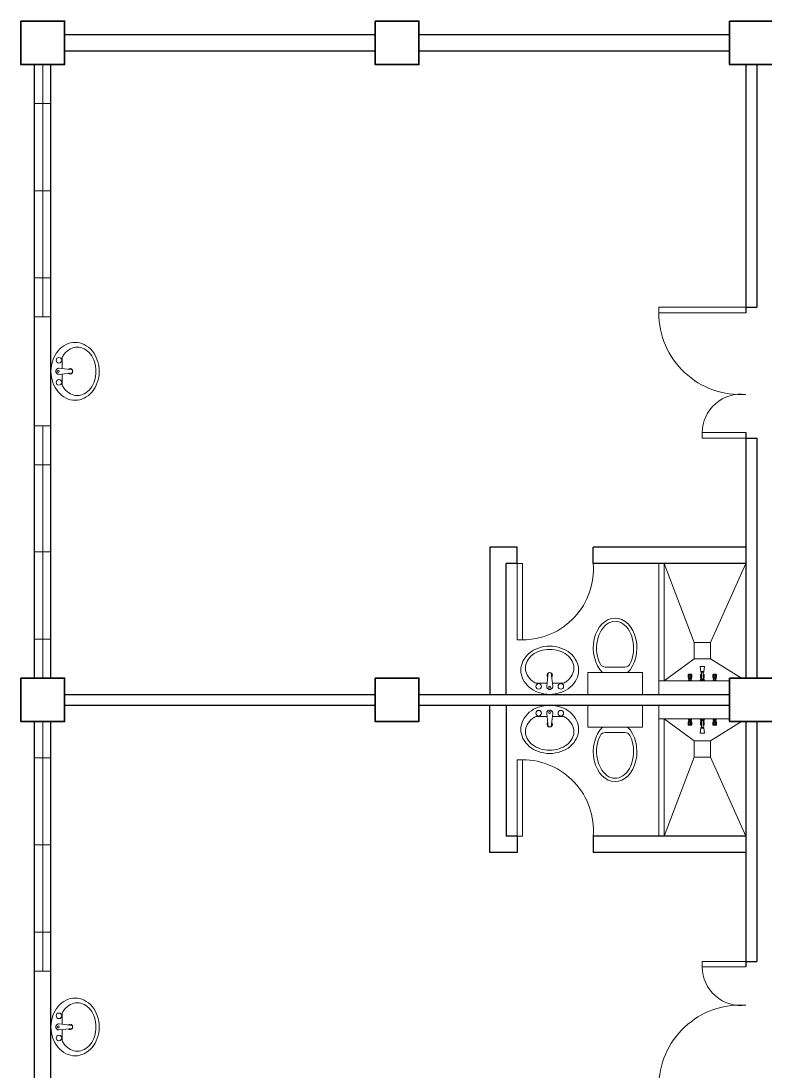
# Model space of a CAD drawing. Header units: millimetres. Extents: x 63005 to 126950, y 36019 to 74749.
# Drawn here: x 63191.93 to 63198.76, y 36172.35 to 36181.98 of the extents above; entities that cross this region are included whole.
import ezdxf

# ---------------------------------------------------------------- set-up
doc = ezdxf.new("R2010")
doc.units = ezdxf.units.MM
doc.header["$LTSCALE"] = 0.04

msp = doc.modelspace()

# ---------------------------------------------------------------- linework, layer by layer
at = {"color": 8, "linetype": 'ByBlock', "lineweight": 25}
for p, q in [((63192.3305, 36181.8525), (63195.1805, 36181.8525)), ((63195.5805, 36181.8525), (63198.4305, 36181.8525)), ((63192.3305, 36181.7025), (63195.1805, 36181.7025)), ((63195.5805, 36181.7025), (63198.4305, 36181.7025)), ((63192.0555, 36175.9525), (63192.0555, 36181.5775)), ((63192.2055, 36175.9525), (63192.2055, 36181.5775)), ((63198.5805, 36181.5775), (63198.5805, 36179.3025)), ((63198.6805, 36181.5775), (63198.6805, 36179.3525)), ((63198.5805, 36179.3525), (63198.6805, 36179.3525)), ((63198.5805, 36178.2025), (63198.5805, 36175.9525)), ((63198.5805, 36178.1525), (63198.6805, 36178.1525)), ((63198.6805, 36178.1525), (63198.6805, 36175.9525)), ((63196.2305, 36177.1525), (63196.2305, 36175.8025)), ((63192.3305, 36175.8025), (63195.1805, 36175.8025)), ((63195.5805, 36175.8025), (63198.4305, 36175.8025)), ((63192.3305, 36175.7025), (63195.1805, 36175.7025)), ((63195.5805, 36175.7025), (63198.4305, 36175.7025)), ((63196.2305, 36174.3525), (63196.2305, 36175.7025)), ((63192.0555, 36169.9525), (63192.0555, 36175.5525)), ((63192.2055, 36169.9525), (63192.2055, 36175.5525)), ((63198.5805, 36175.5525), (63198.5805, 36173.3025)), ((63198.6805, 36175.5525), (63198.6805, 36173.3525)), ((63197.1805, 36174.5025), (63197.1805, 36174.3525)), ((63198.5805, 36173.3525), (63198.6805, 36173.3525))]:
    msp.add_line(p, q, dxfattribs=at)
at = {"color": 8, "linetype": 'ByBlock', "lineweight": 9}
for p, q in [((63192.1305, 36181.5775), (63192.1305, 36179.265)), ((63192.0555, 36180.4213), (63192.0555, 36181.2213)), ((63192.0555, 36181.2213), (63192.2055, 36181.2213)), ((63192.2055, 36181.2213), (63192.2055, 36179.6213)), ((63192.0555, 36180.4213), (63192.2055, 36180.4213)), ((63192.2055, 36179.6213), (63192.0555, 36179.6213)), ((63192.0555, 36179.265), (63192.2055, 36179.265)), ((63192.0555, 36178.265), (63192.2055, 36178.265)), ((63192.1305, 36178.265), (63192.1305, 36175.9525)), ((63192.0555, 36177.1088), (63192.0555, 36177.9088)), ((63192.0555, 36177.9088), (63192.2055, 36177.9088)), ((63192.2055, 36177.9088), (63192.2055, 36176.3088)), ((63192.0555, 36177.1088), (63192.2055, 36177.1088)), ((63192.2055, 36176.3088), (63192.0555, 36176.3088)), ((63198.4305, 36175.9275), (63197.7805, 36175.9275)), ((63196.3805, 36175.8025), (63198.3305, 36175.8025)), ((63196.3805, 36175.7025), (63198.3305, 36175.7025)), ((63192.1305, 36175.5525), (63192.1305, 36173.265)), ((63198.4305, 36175.5775), (63197.7805, 36175.5775)), ((63192.0555, 36174.4213), (63192.0555, 36175.2213)), ((63192.0555, 36175.2213), (63192.2055, 36175.2213)), ((63192.2055, 36175.2213), (63192.2055, 36173.6213)), ((63192.0555, 36174.4213), (63192.2055, 36174.4213)), ((63192.2055, 36173.6213), (63192.0555, 36173.6213)), ((63192.0555, 36173.265), (63192.2055, 36173.265))]:
    msp.add_line(p, q, dxfattribs=at)
at = {"color": 8, "lineweight": 9}
for p, q in [((63192.4033, 36178.7795), (63192.2815, 36178.7928)), ((63192.4033, 36178.7505), (63192.2815, 36178.7372)), ((63196.766, 36176.0004), (63196.7526, 36175.8786)), ((63196.795, 36176.0004), (63196.8083, 36175.8786)), ((63197.1305, 36176.0025), (63197.1305, 36175.8025)), ((63197.6305, 36176.0025), (63197.1305, 36176.0025)), ((63197.471, 36176.0525), (63197.2901, 36176.0525)), ((63197.6305, 36175.8025), (63197.6305, 36176.0025)), ((63198.1681, 36176.0129), (63198.1596, 36176.0548)), ((63198.1611, 36176.0594), (63198.1998, 36176.0594)), ((63198.1681, 36176.0129), (63198.1681, 36176.0053)), ((63198.1681, 36176.0053), (63198.1928, 36176.0053)), ((63198.1928, 36176.0129), (63198.1681, 36176.0129)), ((63198.1928, 36176.0129), (63198.1681, 36176.0129)), ((63198.1729, 36175.9429), (63198.1729, 36176.0053)), ((63198.188, 36176.0053), (63198.188, 36175.9429)), ((63198.1928, 36176.0129), (63198.2013, 36176.0548)), ((63198.1928, 36176.0053), (63198.1928, 36176.0129)), ((63198.0498, 36175.9283), (63198.0532, 36175.9351)), ((63198.0498, 36175.9283), (63198.0498, 36175.9275)), ((63198.0839, 36175.9283), (63198.0498, 36175.9283)), ((63198.0839, 36175.9275), (63198.0498, 36175.9275)), ((63198.0538, 36175.9847), (63198.0502, 36175.9828)), ((63198.0502, 36175.9828), (63198.0502, 36175.9609)), ((63198.0835, 36175.9828), (63198.0502, 36175.9828)), ((63198.0502, 36175.9609), (63198.0524, 36175.9568)), ((63198.0528, 36175.955), (63198.0528, 36175.9491)), ((63198.0808, 36175.9491), (63198.0528, 36175.9491)), ((63198.0528, 36175.9491), (63198.0536, 36175.9468)), ((63198.0805, 36175.9351), (63198.0532, 36175.9351)), ((63198.0536, 36175.9609), (63198.0609, 36175.9609)), ((63198.0801, 36175.9468), (63198.0536, 36175.9468)), ((63198.0537, 36175.974), (63198.0537, 36175.9619)), ((63198.0538, 36175.9862), (63198.0538, 36175.9847)), ((63198.0799, 36175.9862), (63198.0538, 36175.9862)), ((63198.0799, 36175.9847), (63198.0538, 36175.9847)), ((63198.0555, 36175.9351), (63198.0555, 36175.9468)), ((63198.0608, 36175.9741), (63198.0608, 36175.962)), ((63198.08, 36175.9608), (63198.0727, 36175.9608)), ((63198.0729, 36175.9741), (63198.0729, 36175.962)), ((63198.0782, 36175.9351), (63198.0782, 36175.9468)), ((63198.0799, 36175.9862), (63198.0799, 36175.9847)), ((63198.0799, 36175.9847), (63198.0835, 36175.9828)), ((63198.0799, 36175.974), (63198.0799, 36175.9619)), ((63198.0808, 36175.9491), (63198.0801, 36175.9468)), ((63198.0839, 36175.9283), (63198.0805, 36175.9351)), ((63198.0808, 36175.955), (63198.0808, 36175.9491)), ((63198.0835, 36175.9608), (63198.0813, 36175.9568)), ((63198.0835, 36175.9828), (63198.0835, 36175.9608)), ((63198.0839, 36175.9283), (63198.0839, 36175.9275)), ((63198.1515, 36175.9275), (63198.1631, 36175.9333)), ((63198.2094, 36175.9275), (63198.1515, 36175.9275)), ((63198.1631, 36175.9429), (63198.1978, 36175.9429)), ((63198.1631, 36175.9333), (63198.1631, 36175.9429)), ((63198.1631, 36175.9333), (63198.1978, 36175.9333)), ((63198.1978, 36175.9333), (63198.1631, 36175.9333)), ((63198.1674, 36175.9847), (63198.1638, 36175.9828)), ((63198.1729, 36175.9828), (63198.1638, 36175.9828)), ((63198.1638, 36175.9828), (63198.1638, 36175.9608)), ((63198.1638, 36175.9608), (63198.166, 36175.9568)), ((63198.1664, 36175.955), (63198.1664, 36175.9491)), ((63198.1729, 36175.9491), (63198.1664, 36175.9491)), ((63198.1664, 36175.9491), (63198.1672, 36175.9468)), ((63198.1672, 36175.9608), (63198.1729, 36175.9608)), ((63198.1729, 36175.9468), (63198.1672, 36175.9468)), ((63198.1729, 36175.9862), (63198.1674, 36175.9862)), ((63198.1674, 36175.9862), (63198.1674, 36175.9847)), ((63198.1729, 36175.9847), (63198.1674, 36175.9847)), ((63198.1674, 36175.974), (63198.1674, 36175.9618)), ((63198.1691, 36175.9429), (63198.1691, 36175.9468)), ((63198.188, 36175.9429), (63198.1729, 36175.9429)), ((63198.1935, 36175.9862), (63198.188, 36175.9862)), ((63198.1935, 36175.9847), (63198.188, 36175.9847)), ((63198.1971, 36175.9828), (63198.188, 36175.9828)), ((63198.1937, 36175.9608), (63198.188, 36175.9608)), ((63198.1945, 36175.9491), (63198.188, 36175.9491)), ((63198.1937, 36175.9468), (63198.188, 36175.9468)), ((63198.1918, 36175.9429), (63198.1918, 36175.9468)), ((63198.1935, 36175.9862), (63198.1935, 36175.9847)), ((63198.1935, 36175.9847), (63198.1971, 36175.9828)), ((63198.1935, 36175.974), (63198.1935, 36175.9618)), ((63198.1945, 36175.9491), (63198.1937, 36175.9468)), ((63198.1945, 36175.955), (63198.1945, 36175.9491)), ((63198.1971, 36175.9608), (63198.1949, 36175.9568)), ((63198.1971, 36175.9828), (63198.1971, 36175.9608)), ((63198.1978, 36175.9429), (63198.1978, 36175.9333)), ((63198.1978, 36175.9333), (63198.2094, 36175.9275)), ((63198.277, 36175.9283), (63198.2805, 36175.9351)), ((63198.3111, 36175.9282), (63198.277, 36175.9283)), ((63198.277, 36175.9283), (63198.277, 36175.9275)), ((63198.3111, 36175.9275), (63198.277, 36175.9275)), ((63198.281, 36175.9847), (63198.2774, 36175.9828)), ((63198.3108, 36175.9828), (63198.2774, 36175.9828)), ((63198.2774, 36175.9828), (63198.2774, 36175.9608)), ((63198.2774, 36175.9608), (63198.2796, 36175.9567)), ((63198.2801, 36175.9549), (63198.2801, 36175.9491)), ((63198.2801, 36175.9491), (63198.2808, 36175.9468)), ((63198.3081, 36175.9491), (63198.2801, 36175.9491)), ((63198.3077, 36175.9351), (63198.2805, 36175.9351)), ((63198.3073, 36175.9468), (63198.2808, 36175.9468)), ((63198.2809, 36175.9608), (63198.2882, 36175.9608)), ((63198.3072, 36175.9862), (63198.281, 36175.9862)), ((63198.281, 36175.9862), (63198.281, 36175.9847)), ((63198.3072, 36175.9847), (63198.281, 36175.9847)), ((63198.281, 36175.974), (63198.281, 36175.9618)), ((63198.2827, 36175.9351), (63198.2827, 36175.9468)), ((63198.288, 36175.9741), (63198.288, 36175.9619)), ((63198.3073, 36175.9608), (63198.3, 36175.9608)), ((63198.3002, 36175.9741), (63198.3002, 36175.9619)), ((63198.3055, 36175.9351), (63198.3055, 36175.9468)), ((63198.3072, 36175.9862), (63198.3072, 36175.9847)), ((63198.3072, 36175.9847), (63198.3108, 36175.9828)), ((63198.3072, 36175.974), (63198.3072, 36175.9618)), ((63198.3081, 36175.9491), (63198.3073, 36175.9468)), ((63198.3111, 36175.9282), (63198.3077, 36175.9351)), ((63198.3081, 36175.9549), (63198.3081, 36175.9491)), ((63198.3108, 36175.9608), (63198.3086, 36175.9567)), ((63198.3108, 36175.9828), (63198.3108, 36175.9608)), ((63198.3111, 36175.9282), (63198.3111, 36175.9275)), ((63197.1305, 36175.8025), (63197.6305, 36175.8025)), ((63196.766, 36175.5046), (63196.7526, 36175.6265)), ((63196.795, 36175.5046), (63196.8083, 36175.6265)), ((63197.1305, 36175.5025), (63197.1305, 36175.7025)), ((63197.1305, 36175.7025), (63197.6305, 36175.7025)), ((63197.6305, 36175.7025), (63197.6305, 36175.5025)), ((63198.0498, 36175.5767), (63198.0498, 36175.5775)), ((63198.0839, 36175.5775), (63198.0498, 36175.5775)), ((63198.0498, 36175.5767), (63198.0532, 36175.5699)), ((63198.0839, 36175.5767), (63198.0498, 36175.5767)), ((63198.0502, 36175.5442), (63198.0524, 36175.5482)), ((63198.0502, 36175.5222), (63198.0502, 36175.5442)), ((63198.0538, 36175.5203), (63198.0502, 36175.5222)), ((63198.0835, 36175.5222), (63198.0502, 36175.5222)), ((63198.0528, 36175.5559), (63198.0536, 36175.5582)), ((63198.0528, 36175.55), (63198.0528, 36175.5559)), ((63198.0808, 36175.5559), (63198.0528, 36175.5559)), ((63198.0805, 36175.5699), (63198.0532, 36175.5699)), ((63198.0801, 36175.5582), (63198.0536, 36175.5582)), ((63198.0536, 36175.5442), (63198.0609, 36175.5442)), ((63198.0537, 36175.531), (63198.0537, 36175.5432)), ((63198.0538, 36175.5188), (63198.0538, 36175.5203)), ((63198.0799, 36175.5203), (63198.0538, 36175.5203)), ((63198.0799, 36175.5188), (63198.0538, 36175.5188)), ((63198.0555, 36175.5699), (63198.0555, 36175.5582)), ((63198.0608, 36175.5309), (63198.0608, 36175.543)), ((63198.08, 36175.5442), (63198.0727, 36175.5442)), ((63198.0729, 36175.5309), (63198.0729, 36175.543)), ((63198.0782, 36175.5699), (63198.0782, 36175.5582)), ((63198.0799, 36175.531), (63198.0799, 36175.5432)), ((63198.0799, 36175.5203), (63198.0835, 36175.5222)), ((63198.0799, 36175.5188), (63198.0799, 36175.5203)), ((63198.0808, 36175.5559), (63198.0801, 36175.5582)), ((63198.0839, 36175.5767), (63198.0805, 36175.5699)), ((63198.0808, 36175.55), (63198.0808, 36175.5559)), ((63198.0835, 36175.5442), (63198.0813, 36175.5482)), ((63198.0835, 36175.5222), (63198.0835, 36175.5442)), ((63198.0839, 36175.5767), (63198.0839, 36175.5775)), ((63198.1515, 36175.5775), (63198.1631, 36175.5717)), ((63198.2094, 36175.5775), (63198.1515, 36175.5775)), ((63198.1631, 36175.5717), (63198.1978, 36175.5717)), ((63198.1978, 36175.5717), (63198.1631, 36175.5717)), ((63198.1631, 36175.5717), (63198.1631, 36175.5621)), ((63198.1631, 36175.5621), (63198.1978, 36175.5621)), ((63198.1638, 36175.5442), (63198.166, 36175.5483)), ((63198.1638, 36175.5222), (63198.1638, 36175.5442)), ((63198.1729, 36175.5222), (63198.1638, 36175.5222)), ((63198.1674, 36175.5203), (63198.1638, 36175.5222)), ((63198.1664, 36175.5559), (63198.1672, 36175.5582)), ((63198.1729, 36175.5559), (63198.1664, 36175.5559)), ((63198.1664, 36175.55), (63198.1664, 36175.5559)), ((63198.1729, 36175.5582), (63198.1672, 36175.5582)), ((63198.1672, 36175.5442), (63198.1729, 36175.5442)), ((63198.1674, 36175.531), (63198.1674, 36175.5432)), ((63198.1729, 36175.5203), (63198.1674, 36175.5203)), ((63198.1674, 36175.5188), (63198.1674, 36175.5203)), ((63198.1729, 36175.5188), (63198.1674, 36175.5188)), ((63198.1691, 36175.5621), (63198.1691, 36175.5582)), ((63198.1729, 36175.5621), (63198.1729, 36175.4997)), ((63198.188, 36175.5621), (63198.1729, 36175.5621)), ((63198.188, 36175.4997), (63198.188, 36175.5621)), ((63198.1937, 36175.5582), (63198.188, 36175.5582)), ((63198.1945, 36175.5559), (63198.188, 36175.5559)), ((63198.1937, 36175.5442), (63198.188, 36175.5442)), ((63198.1971, 36175.5222), (63198.188, 36175.5222)), ((63198.1935, 36175.5203), (63198.188, 36175.5203)), ((63198.1935, 36175.5188), (63198.188, 36175.5188)), ((63198.1918, 36175.5621), (63198.1918, 36175.5582)), ((63198.1935, 36175.531), (63198.1935, 36175.5432)), ((63198.1935, 36175.5203), (63198.1971, 36175.5222)), ((63198.1935, 36175.5188), (63198.1935, 36175.5203)), ((63198.1945, 36175.5559), (63198.1937, 36175.5582)), ((63198.1945, 36175.5501), (63198.1945, 36175.5559)), ((63198.1971, 36175.5442), (63198.1949, 36175.5483)), ((63198.1971, 36175.5222), (63198.1971, 36175.5442)), ((63198.1978, 36175.5717), (63198.2094, 36175.5775)), ((63198.1978, 36175.5621), (63198.1978, 36175.5717)), ((63198.3111, 36175.5775), (63198.277, 36175.5775)), ((63198.277, 36175.5768), (63198.277, 36175.5775)), ((63198.3111, 36175.5768), (63198.277, 36175.5768)), ((63198.277, 36175.5768), (63198.2805, 36175.5699)), ((63198.2774, 36175.5442), (63198.2796, 36175.5483)), ((63198.2774, 36175.5222), (63198.2774, 36175.5442)), ((63198.3108, 36175.5222), (63198.2774, 36175.5222)), ((63198.281, 36175.5203), (63198.2774, 36175.5222)), ((63198.2801, 36175.5559), (63198.2808, 36175.5582)), ((63198.3081, 36175.5559), (63198.2801, 36175.5559)), ((63198.2801, 36175.5501), (63198.2801, 36175.5559)), ((63198.3077, 36175.5699), (63198.2805, 36175.5699)), ((63198.3073, 36175.5582), (63198.2808, 36175.5582)), ((63198.2809, 36175.5442), (63198.2882, 36175.5442)), ((63198.281, 36175.531), (63198.281, 36175.5432)), ((63198.3072, 36175.5203), (63198.281, 36175.5203)), ((63198.281, 36175.5188), (63198.281, 36175.5203)), ((63198.3072, 36175.5188), (63198.281, 36175.5188)), ((63198.2827, 36175.5699), (63198.2827, 36175.5582)), ((63198.288, 36175.5309), (63198.288, 36175.5431)), ((63198.3073, 36175.5442), (63198.3, 36175.5442)), ((63198.3002, 36175.5309), (63198.3002, 36175.5431)), ((63198.3055, 36175.5699), (63198.3055, 36175.5582)), ((63198.3072, 36175.531), (63198.3072, 36175.5432)), ((63198.3072, 36175.5203), (63198.3108, 36175.5222)), ((63198.3072, 36175.5188), (63198.3072, 36175.5203)), ((63198.3081, 36175.5559), (63198.3073, 36175.5582)), ((63198.3111, 36175.5768), (63198.3077, 36175.5699)), ((63198.3081, 36175.5501), (63198.3081, 36175.5559)), ((63198.3108, 36175.5442), (63198.3086, 36175.5483)), ((63198.3108, 36175.5222), (63198.3108, 36175.5442)), ((63198.3111, 36175.5768), (63198.3111, 36175.5775)), ((63197.6305, 36175.5025), (63197.1305, 36175.5025)), ((63197.471, 36175.4525), (63197.2901, 36175.4525)), ((63198.1681, 36175.4921), (63198.1596, 36175.4502)), ((63198.1611, 36175.4456), (63198.1998, 36175.4456)), ((63198.1681, 36175.4921), (63198.1681, 36175.4997)), ((63198.1681, 36175.4997), (63198.1928, 36175.4997)), ((63198.1928, 36175.4921), (63198.1681, 36175.4921)), ((63198.1928, 36175.4921), (63198.1681, 36175.4921)), ((63198.1928, 36175.4997), (63198.1928, 36175.4921)), ((63198.1928, 36175.4921), (63198.2013, 36175.4502)), ((63192.4033, 36172.767), (63192.2815, 36172.7803)), ((63192.4033, 36172.738), (63192.2815, 36172.7247))]:
    msp.add_line(p, q, dxfattribs=at)
at = {"color": 8, "linetype": 'ByBlock', "lineweight": 25, "ltscale": 0.3}
for p, q in [((63196.4805, 36177.1525), (63196.2305, 36177.1525)), ((63196.4805, 36177.0025), (63196.4805, 36177.1525)), ((63198.5805, 36177.1525), (63197.1805, 36177.1525)), ((63197.1805, 36177.0025), (63197.1805, 36177.1525)), ((63196.4805, 36177.0025), (63196.3805, 36177.0025)), ((63196.3805, 36175.8025), (63196.3805, 36177.0025)), ((63198.5805, 36177.0025), (63197.1805, 36177.0025)), ((63196.3805, 36175.7025), (63196.3805, 36174.5025)), ((63196.4805, 36174.5025), (63196.3805, 36174.5025)), ((63196.4805, 36174.5025), (63196.4805, 36174.3525)), ((63198.5805, 36174.5025), (63197.1805, 36174.5025)), ((63196.4805, 36174.3525), (63196.2305, 36174.3525)), ((63198.5805, 36174.3525), (63197.1805, 36174.3525))]:
    msp.add_line(p, q, dxfattribs=at)
at = {"color": 8, "linetype": 'ByBlock', "lineweight": 9, "ltscale": 0.3}
for p, q in [((63198.1055, 36176.2775), (63197.8305, 36177.0025)), ((63198.2555, 36176.2775), (63198.5805, 36177.0025)), ((63198.1055, 36176.1275), (63197.8305, 36175.9275)), ((63198.2555, 36176.1275), (63198.5398, 36175.9525)), ((63198.1055, 36175.3775), (63197.8305, 36175.5775)), ((63198.2555, 36175.3775), (63198.5398, 36175.5525)), ((63198.1055, 36175.2275), (63197.8305, 36174.5025)), ((63198.2555, 36175.2275), (63198.5805, 36174.5025))]:
    msp.add_line(p, q, dxfattribs=at)
at = {"color": 8, "linetype": 'ByBlock', "lineweight": 35}
for points in [[(63191.9305, 36181.9775), (63192.3305, 36181.9775), (63192.3305, 36181.5775), (63191.9305, 36181.5775)], [(63195.1805, 36181.9775), (63195.5805, 36181.9775), (63195.5805, 36181.5775), (63195.1805, 36181.5775)], [(63198.4305, 36181.9775), (63198.8305, 36181.9775), (63198.8305, 36181.5775), (63198.4305, 36181.5775)], [(63191.9305, 36175.9525), (63192.3305, 36175.9525), (63192.3305, 36175.5525), (63191.9305, 36175.5525)], [(63195.1805, 36175.9525), (63195.5805, 36175.9525), (63195.5805, 36175.5525), (63195.1805, 36175.5525)], [(63198.4305, 36175.9525), (63198.8305, 36175.9525), (63198.8305, 36175.5525), (63198.4305, 36175.5525)]]:
    msp.add_lwpolyline(points, close=True, dxfattribs=at)
at = {"color": 8, "lineweight": 9}
for points in [[(63192.0555, 36181.5775), (63192.2055, 36181.5775), (63192.2055, 36179.265), (63192.0555, 36179.265)], [(63192.0555, 36178.265), (63192.2055, 36178.265), (63192.2055, 36175.9525), (63192.0555, 36175.9525)], [(63192.0555, 36175.5525), (63192.2055, 36175.5525), (63192.2055, 36173.265), (63192.0555, 36173.265)]]:
    msp.add_lwpolyline(points, close=True, dxfattribs=at)
at = {"color": 8, "lineweight": 13, "ltscale": 0.03}
for points in [[(63198.5805, 36179.3025), (63198.5805, 36179.3525), (63197.7805, 36179.3525), (63197.7805, 36179.3025)], [(63198.5805, 36178.1525), (63198.5805, 36178.2025), (63198.1805, 36178.2025), (63198.1805, 36178.1525)], [(63196.4805, 36177.0025), (63196.5305, 36177.0025), (63196.5305, 36176.3025), (63196.4805, 36176.3025)], [(63196.4805, 36174.5025), (63196.5305, 36174.5025), (63196.5305, 36175.2025), (63196.4805, 36175.2025)], [(63198.5805, 36173.3525), (63198.5805, 36173.3025), (63198.1805, 36173.3025), (63198.1805, 36173.3525)]]:
    msp.add_lwpolyline(points, close=True, dxfattribs=at)
at = {"color": 8, "lineweight": 9}
for points in [[(63192.4265, 36178.5, 0.11576), (63192.5089, 36178.5194, 0.104047), (63192.5827, 36178.5776, 0.090875), (63192.6301, 36178.6615, 0.083344), (63192.6475, 36178.765, 0.083344), (63192.6301, 36178.8685, 0.090875), (63192.5827, 36178.9524, 0.104047), (63192.5089, 36179.0106, 0.11576), (63192.4265, 36179.03, 0.11576), (63192.344, 36179.0106, 0.104047), (63192.2702, 36178.9524, 0.090875), (63192.2228, 36178.8685, 0.083344), (63192.2055, 36178.765, 0.083344), (63192.2228, 36178.6615, 0.090875), (63192.2702, 36178.5776, 0.104047), (63192.344, 36178.5194, 0.11576)], [(63197.0455, 36176.0235, 0.11576), (63197.0261, 36176.106, 0.104047), (63196.9678, 36176.1798, 0.090875), (63196.8839, 36176.2271, 0.083344), (63196.7805, 36176.2445, 0.083344), (63196.677, 36176.2271, 0.090875), (63196.5931, 36176.1798, 0.104047), (63196.5348, 36176.106, 0.11576), (63196.5155, 36176.0235, 0.11576), (63196.5348, 36175.941, 0.104047), (63196.5931, 36175.8672, 0.090875), (63196.677, 36175.8199, 0.083344), (63196.7805, 36175.8025, 0.083344), (63196.8839, 36175.8199, 0.090875), (63196.9678, 36175.8672, 0.104047), (63197.0261, 36175.941, 0.11576)], [(63197.0455, 36175.4815, -0.11576), (63197.0261, 36175.399, -0.104047), (63196.9678, 36175.3252, -0.090875), (63196.8839, 36175.2779, -0.083344), (63196.7805, 36175.2605, -0.083344), (63196.677, 36175.2779, -0.090875), (63196.5931, 36175.3252, -0.104047), (63196.5348, 36175.399, -0.11576), (63196.5155, 36175.4815, -0.11576), (63196.5348, 36175.564, -0.104047), (63196.5931, 36175.6378, -0.090875), (63196.677, 36175.6851, -0.083344), (63196.7805, 36175.7025, -0.083344), (63196.8839, 36175.6851, -0.090875), (63196.9678, 36175.6378, -0.104047), (63197.0261, 36175.564, -0.11576)], [(63192.4265, 36172.4875, 0.11576), (63192.5089, 36172.5069, 0.104047), (63192.5827, 36172.5651, 0.090875), (63192.6301, 36172.649, 0.083344), (63192.6475, 36172.7525, 0.083344), (63192.6301, 36172.856, 0.090875), (63192.5827, 36172.9399, 0.104047), (63192.5089, 36172.9981, 0.11576), (63192.4265, 36173.0175, 0.11576), (63192.344, 36172.9981, 0.104047), (63192.2702, 36172.9399, 0.090875), (63192.2228, 36172.856, 0.083344), (63192.2055, 36172.7525, 0.083344), (63192.2228, 36172.649, 0.090875), (63192.2702, 36172.5651, 0.104047), (63192.344, 36172.5069, 0.11576)]]:
    msp.add_lwpolyline(points, format="xyb", close=True, dxfattribs=at)
for points in [[(63192.4475, 36178.5425, 0.124838), (63192.51, 36178.5584, 0.105788), (63192.5677, 36178.6077, 0.086697), (63192.6039, 36178.6774, 0.076776), (63192.6175, 36178.765, 0.076776), (63192.6039, 36178.8526, 0.086697), (63192.5677, 36178.9223, 0.105788), (63192.51, 36178.9716, 0.124838), (63192.4475, 36178.9875, 0.124838), (63192.3849, 36178.9716, 0.105788), (63192.3272, 36178.9223, 0.040067), (63192.3075, 36178.8916), (63192.3075, 36178.7894, 0.040067)], [(63192.3075, 36178.7406), (63192.3075, 36178.6384, 0.040067), (63192.3272, 36178.6077, 0.105788), (63192.3849, 36178.5584, 0.124838), (63192.4475, 36178.5425, 0.124838)], [(63197.003, 36176.0445, 0.124838), (63196.9871, 36176.1071, 0.105788), (63196.9378, 36176.1647, 0.086697), (63196.868, 36176.201, 0.076776), (63196.7805, 36176.2145, 0.076776), (63196.6929, 36176.201, 0.086697), (63196.6231, 36176.1647, 0.105788), (63196.5738, 36176.1071, 0.124838), (63196.558, 36176.0445, 0.124838), (63196.5738, 36175.9819, 0.105788), (63196.6231, 36175.9243, 0.040067), (63196.6538, 36175.9045), (63196.7561, 36175.9045, 0.040067)], [(63196.8048, 36175.9045), (63196.9071, 36175.9045, 0.040067), (63196.9378, 36175.9243, 0.105788), (63196.9871, 36175.9819, 0.124838), (63197.003, 36176.0445, 0.124838)], [(63197.003, 36175.4605, -0.124838), (63196.9871, 36175.3979, -0.105788), (63196.9378, 36175.3403, -0.086697), (63196.868, 36175.304, -0.076776), (63196.7805, 36175.2905, -0.076776), (63196.6929, 36175.304, -0.086697), (63196.6231, 36175.3403, -0.105788), (63196.5738, 36175.3979, -0.124838), (63196.558, 36175.4605, -0.124838), (63196.5738, 36175.5231, -0.105788), (63196.6231, 36175.5807, -0.040067), (63196.6538, 36175.6005), (63196.7561, 36175.6005, -0.040067)], [(63196.8048, 36175.6005), (63196.9071, 36175.6005, -0.040067), (63196.9378, 36175.5807, -0.105788), (63196.9871, 36175.5231, -0.124838), (63197.003, 36175.4605, -0.124838)], [(63192.4475, 36172.53, 0.124838), (63192.51, 36172.5459, 0.105788), (63192.5677, 36172.5952, 0.086697), (63192.6039, 36172.6649, 0.076776), (63192.6175, 36172.7525, 0.076776), (63192.6039, 36172.8401, 0.086697), (63192.5677, 36172.9098, 0.105788), (63192.51, 36172.9591, 0.124838), (63192.4475, 36172.975, 0.124838), (63192.3849, 36172.9591, 0.105788), (63192.3272, 36172.9098, 0.040067), (63192.3075, 36172.8791), (63192.3075, 36172.7769, 0.040067)], [(63192.3075, 36172.7281), (63192.3075, 36172.6259, 0.040067), (63192.3272, 36172.5952, 0.105788), (63192.3849, 36172.5459, 0.124838), (63192.4475, 36172.53, 0.124838)]]:
    msp.add_lwpolyline(points, format="xyb", dxfattribs=at)
at = {"color": 8, "linetype": 'ByBlock', "lineweight": 9, "ltscale": 0.3}
for points in [[(63197.8305, 36175.9275), (63197.8305, 36177.0025), (63197.7805, 36177.0025), (63197.7805, 36175.8025), (63197.7805, 36175.8025)], [(63197.8305, 36175.5775), (63197.8305, 36174.5025), (63197.7805, 36174.5025), (63197.7805, 36175.7025), (63197.7805, 36175.7025)]]:
    msp.add_lwpolyline(points, dxfattribs=at)
at = {"color": 8, "linetype": 'ByBlock', "lineweight": 9, "ltscale": 0.03}
for points in [[(63198.1055, 36176.1275), (63198.2555, 36176.1275), (63198.2555, 36176.2775), (63198.1055, 36176.2775)], [(63198.1055, 36175.3775), (63198.2555, 36175.3775), (63198.2555, 36175.2275), (63198.1055, 36175.2275)]]:
    msp.add_lwpolyline(points, close=True, dxfattribs=at)
at = {"color": 8, "lineweight": 9}
for centre, radius in [((63192.2785, 36178.8666), 0.0255), ((63192.272, 36178.765), 0.0095), ((63192.2785, 36178.6634), 0.0255), ((63196.6789, 36175.8755), 0.0255), ((63196.8821, 36175.8755), 0.0255), ((63196.7805, 36175.869), 0.0095), ((63196.6789, 36175.6295), 0.0255), ((63196.7805, 36175.636), 0.0095), ((63196.8821, 36175.6295), 0.0255), ((63192.2785, 36172.8541), 0.0255), ((63192.272, 36172.7525), 0.0095), ((63192.2785, 36172.6509), 0.0255)]:
    msp.add_circle(centre, radius, dxfattribs=at)
at = {"color": 8, "lineweight": 13, "ltscale": 0.03}
for centre, radius, start, end in [((63198.532, 36179.3025), 0.7516, 180, 273.69522), ((63198.5336, 36178.2025), 0.3531, 82.37185, 180), ((63196.5305, 36176.9543), 0.6518, 270, 4.24219), ((63196.5305, 36174.5507), 0.6518, 355.75781, 90), ((63198.5336, 36173.3025), 0.3531, 180, 277.62815), ((63198.532, 36172.2025), 0.7516, 86.30478, 180)]:
    msp.add_arc(centre, radius, start, end, dxfattribs=at)
at = {"color": 8, "lineweight": 9}
for centre, radius, start, end in [((63192.2785, 36178.765), 0.028, 83.75449, 276.24551), ((63192.3804, 36178.765), 0.025, 36.30681, 131.20218), ((63192.3804, 36178.765), 0.025, 228.79782, 323.69319), ((63192.3096, 36178.765), 0.0948, 351.20259, 8.79741), ((63192.3804, 36178.765), 0.025, 341.37929, 18.62071), ((63196.7805, 36175.9775), 0.025, 126.30681, 221.20218), ((63196.7805, 36175.9067), 0.0948, 81.20259, 98.79741), ((63196.7805, 36175.9775), 0.025, 71.37929, 108.62071), ((63196.7805, 36175.9775), 0.025, 318.79782, 53.69319), ((63197.2901, 36176.1025), 0.05, 208.00836, 270), ((63197.471, 36176.1025), 0.05, 270, 331.84994), ((63196.7805, 36175.8755), 0.028, 173.75449, 6.24551), ((63196.7805, 36175.6295), 0.028, 353.75449, 186.24551), ((63196.7805, 36175.5275), 0.025, 138.79782, 233.69319), ((63196.7805, 36175.5275), 0.025, 306.30681, 41.20218), ((63196.7805, 36175.5983), 0.0948, 261.20259, 278.79741), ((63196.7805, 36175.5275), 0.025, 251.37929, 288.62071), ((63197.2901, 36175.4025), 0.05, 90, 151.99164), ((63197.471, 36175.4025), 0.05, 28.15006, 90), ((63192.2785, 36172.7525), 0.028, 83.75449, 276.24551), ((63192.3804, 36172.7525), 0.025, 36.30681, 131.20218), ((63192.3804, 36172.7525), 0.025, 228.79782, 323.69319), ((63192.3096, 36172.7525), 0.0948, 351.20259, 8.79741), ((63192.3804, 36172.7525), 0.025, 341.37929, 18.62071)]:
    msp.add_arc(centre, radius, start, end, dxfattribs=at)
for centre, major_axis, ratio, start_param, end_param in [((63197.3805, 36176.2275), (0, -0.275), 0.727273, 0.612555, 5.670631), ((63198.1631, 36176.0562), (0.00268, 0.00268), 1, 1.354119, 2.724181), ((63198.0411, 36175.9732), (0.00896, 0.00896), 1, 5.560378, 6.271464), ((63198.0386, 36175.9679), (-0.0118, 0.0118), 1, 3.273911, 3.406137), ((63198.049, 36175.955), (0.00268, 0.00268), 1, 5.497675, 5.991616), ((63198.05, 36175.9619), (0.00268, 0.00268), 1, 4.870036, 5.497675), ((63198.0712, 36175.9733), (0.00738, 0.00738), 1, 1.497691, 2.282489), ((63198.0645, 36175.962), (-0.00268, 0.00268), 1, 0.785286, 1.412925), ((63198.0716, 36175.9671), (0.00887, 0.00887), 1, 2.983721, 3.344735), ((63198.0668, 36175.9784), (-0.00268, 0.00268), 1, -1.497915, -0.073106), ((63198.0668, 36175.9598), (-0.00268, 0.00268), 1, 1.773938, 2.938226), ((63198.062, 36175.9671), (0.00887, 0.00887), 1, 4.509022, 4.870036), ((63198.0625, 36175.9733), (-0.00738, 0.00738), 1, 4.000472, 4.78527), ((63198.0691, 36175.962), (-0.00268, 0.00268), 1, 3.299239, 3.926878), ((63198.0926, 36175.9732), (-0.00896, 0.00896), 1, 0.011497, 0.722582), ((63198.0837, 36175.9619), (0.00268, 0.00268), 1, 2.356082, 2.983721), ((63198.0951, 36175.9679), (-0.0118, 0.0118), 1, 1.306028, 1.438253), ((63198.0846, 36175.955), (0.00268, 0.00268), 1, 1.862141, 2.356082), ((63198.1547, 36175.9732), (-0.00896, 0.00896), 1, 3.989582, 4.700667), ((63198.1522, 36175.9679), (0.0118, 0.0118), 1, 4.844707, 4.976933), ((63198.1627, 36175.955), (-0.00268, 0.00268), 1, 3.926878, 4.42082), ((63198.1636, 36175.9618), (-0.00268, 0.00268), 1, 3.299239, 3.926878), ((63198.2062, 36175.9732), (-0.00896, 0.00896), 1, 0.011497, 0.722582), ((63198.1973, 36175.9618), (-0.00268, 0.00268), 1, 0.785286, 1.412925), ((63198.2087, 36175.9679), (0.0118, 0.0118), 1, 2.876824, 3.009049), ((63198.1983, 36175.955), (-0.00268, 0.00268), 1, 0.291344, 0.785286), ((63198.2684, 36175.9732), (0.00896, 0.00896), 1, 5.560378, 6.271464), ((63198.2658, 36175.9679), (-0.0118, 0.0118), 1, 3.273911, 3.406137), ((63198.2763, 36175.9549), (0.00268, 0.00268), 1, 5.497675, 5.991616), ((63198.2772, 36175.9618), (0.00268, 0.00268), 1, 4.870036, 5.497675), ((63198.2984, 36175.9733), (0.00738, 0.00738), 1, 1.497691, 2.282489), ((63198.2918, 36175.9619), (-0.00268, 0.00268), 1, 0.785286, 1.412925), ((63198.2989, 36175.9671), (0.00887, 0.00887), 1, 2.983721, 3.344735), ((63198.2941, 36175.9783), (-0.00268, 0.00268), 1, -1.497915, -0.073106), ((63198.2941, 36175.9598), (-0.00268, 0.00268), 1, 1.773938, 2.938226), ((63198.2893, 36175.9671), (0.00887, 0.00887), 1, 4.509022, 4.870036), ((63198.2898, 36175.9733), (-0.00738, 0.00738), 1, 4.000472, 4.78527), ((63198.2964, 36175.9619), (-0.00268, 0.00268), 1, 3.299239, 3.926878), ((63198.3198, 36175.9732), (-0.00896, 0.00896), 1, 0.011497, 0.722582), ((63198.311, 36175.9618), (0.00268, 0.00268), 1, 2.356082, 2.983721), ((63198.3223, 36175.9679), (0.0118, 0.0118), 1, 2.876824, 3.009049), ((63198.3119, 36175.9549), (0.00268, 0.00268), 1, 1.862141, 2.356082), ((63198.1978, 36175.4488), (-0.00268, 0.00268), 1, 2.92514, 4.295202)]:
    msp.add_ellipse(centre, major_axis=major_axis, ratio=ratio, start_param=start_param, end_param=end_param, dxfattribs=at)
at = {"color": 8, "lineweight": 9, "extrusion": (-4.99074e-41, 2.88216e-41, -1)}
msp.add_ellipse((63198.1978, 36176.0562), major_axis=(0.00268, 0.00268), ratio=1, start_param=-0.216453, end_param=1.153609, dxfattribs=at)
at = {"color": 8, "lineweight": 9, "extrusion": (-4.99074e-41, -2.88216e-41, -1)}
for centre, major_axis, start_param, end_param in [((63198.0411, 36175.5318), (-0.00896, 0.00896), 2.418785, 3.129871), ((63198.0386, 36175.5371), (-0.0118, 0.0118), 1.703115, 1.83534), ((63198.049, 36175.55), (-0.00268, 0.00268), 2.356082, 2.850023), ((63198.05, 36175.5432), (-0.00268, 0.00268), 1.728443, 2.356082), ((63198.0645, 36175.543), (-0.00268, -0.00268), 0.785286, 1.412925), ((63198.0712, 36175.5317), (-0.00738, -0.00738), 6.21008, 6.994878), ((63198.0716, 36175.5379), (-0.00887, 0.00887), -0.157871, 0.203142), ((63198.0668, 36175.5266), (-0.00268, 0.00268), 3.214474, 4.639283), ((63198.0668, 36175.5452), (-0.00268, 0.00268), 0.203142, 1.36743), ((63198.062, 36175.5379), (-0.00887, -0.00887), 2.938226, 3.299239), ((63198.0625, 36175.5317), (-0.00738, -0.00738), 4.000472, 4.78527), ((63198.0691, 36175.543), (-0.00268, -0.00268), 3.299239, 3.926878), ((63198.0837, 36175.5432), (-0.00268, -0.00268), 0.785286, 1.412925), ((63198.0926, 36175.5318), (-0.00896, 0.00896), -1.559299, -0.848214), ((63198.0951, 36175.5371), (-0.0118, 0.0118), -0.264769, -0.132543), ((63198.0846, 36175.55), (-0.00268, 0.00268), -1.279452, -0.785511), ((63198.1547, 36175.5318), (-0.00896, 0.00896), 2.418785, 3.129871), ((63198.1522, 36175.5371), (-0.0118, -0.0118), 3.273911, 3.406137), ((63198.1627, 36175.55), (-0.00268, -0.00268), 3.926878, 4.42082), ((63198.1636, 36175.5432), (-0.00268, -0.00268), 3.299239, 3.926878), ((63198.1973, 36175.5432), (-0.00268, 0.00268), -0.785511, -0.157871), ((63198.2062, 36175.5318), (-0.00896, -0.00896), 0.011497, 0.722582), ((63198.2087, 36175.5371), (-0.0118, -0.0118), 1.306028, 1.438253), ((63198.1983, 36175.5501), (-0.00268, 0.00268), -1.279452, -0.785511), ((63198.2684, 36175.5318), (-0.00896, -0.00896), 3.989582, 4.700667), ((63198.2658, 36175.5371), (-0.0118, 0.0118), 1.703115, 1.83534), ((63198.2763, 36175.5501), (-0.00268, -0.00268), 3.926878, 4.42082), ((63198.2772, 36175.5432), (-0.00268, -0.00268), 3.299239, 3.926878), ((63198.2918, 36175.5431), (-0.00268, -0.00268), 0.785286, 1.412925), ((63198.2984, 36175.5317), (-0.00738, 0.00738), 4.639283, 5.424081), ((63198.2989, 36175.5379), (-0.00887, -0.00887), 1.412925, 1.773938), ((63198.2941, 36175.5267), (-0.00268, -0.00268), 4.78527, 6.21008), ((63198.2941, 36175.5452), (-0.00268, 0.00268), 0.203142, 1.36743), ((63198.2893, 36175.5379), (-0.00887, 0.00887), 1.36743, 1.728443), ((63198.2898, 36175.5317), (-0.00738, -0.00738), 4.000472, 4.78527), ((63198.2964, 36175.5431), (-0.00268, -0.00268), 3.299239, 3.926878), ((63198.311, 36175.5432), (-0.00268, 0.00268), -0.785511, -0.157871), ((63198.3198, 36175.5318), (-0.00896, 0.00896), -1.559299, -0.848214), ((63198.3223, 36175.5371), (-0.0118, 0.0118), -0.264769, -0.132543), ((63198.3119, 36175.5501), (-0.00268, -0.00268), 0.291344, 0.785286), ((63198.1631, 36175.4488), (-0.00268, -0.00268), 6.066508, 7.43657)]:
    msp.add_ellipse(centre, major_axis=major_axis, ratio=1, start_param=start_param, end_param=end_param, dxfattribs=at)
at = {"color": 8, "lineweight": 9, "extrusion": (0, 0, -1)}
msp.add_ellipse((63197.3805, 36175.2775), major_axis=(0, 0.275), ratio=0.727273, start_param=0.612555, end_param=5.670631, dxfattribs=at)
at = {"color": 8, "lineweight": 9}
for points in [[(63197.5151, 36176.0789), (63197.5239, 36176.0953), (63197.5313, 36176.1134), (63197.5582, 36176.2045), (63197.5531, 36176.2918), (63197.4953, 36176.4234), (63197.4453, 36176.4647), (63197.3471, 36176.4781), (63197.295, 36176.4522), (63197.2209, 36176.341), (63197.2031, 36176.2573), (63197.2187, 36176.1435), (63197.2302, 36176.1086), (63197.2459, 36176.079)], [(63197.5151, 36175.4261), (63197.5239, 36175.4097), (63197.5313, 36175.3916), (63197.5582, 36175.3005), (63197.5531, 36175.2132), (63197.4953, 36175.0817), (63197.4453, 36175.0403), (63197.3471, 36175.0269), (63197.295, 36175.0528), (63197.2209, 36175.164), (63197.2031, 36175.2477), (63197.2187, 36175.3615), (63197.2302, 36175.3964), (63197.2459, 36175.426)]]:
    msp.add_open_spline(points, degree=3, knots=[0.937253, 0.937253, 0.937253, 0.937253, 1.185372, 1.185372, 2.113864, 2.113864, 3.042356, 3.042356, 3.970847, 3.970847, 4.899339, 4.899339, 5.346062, 5.346062, 5.346062, 5.346062], dxfattribs=at)

doc.saveas('drawing.dxf')
